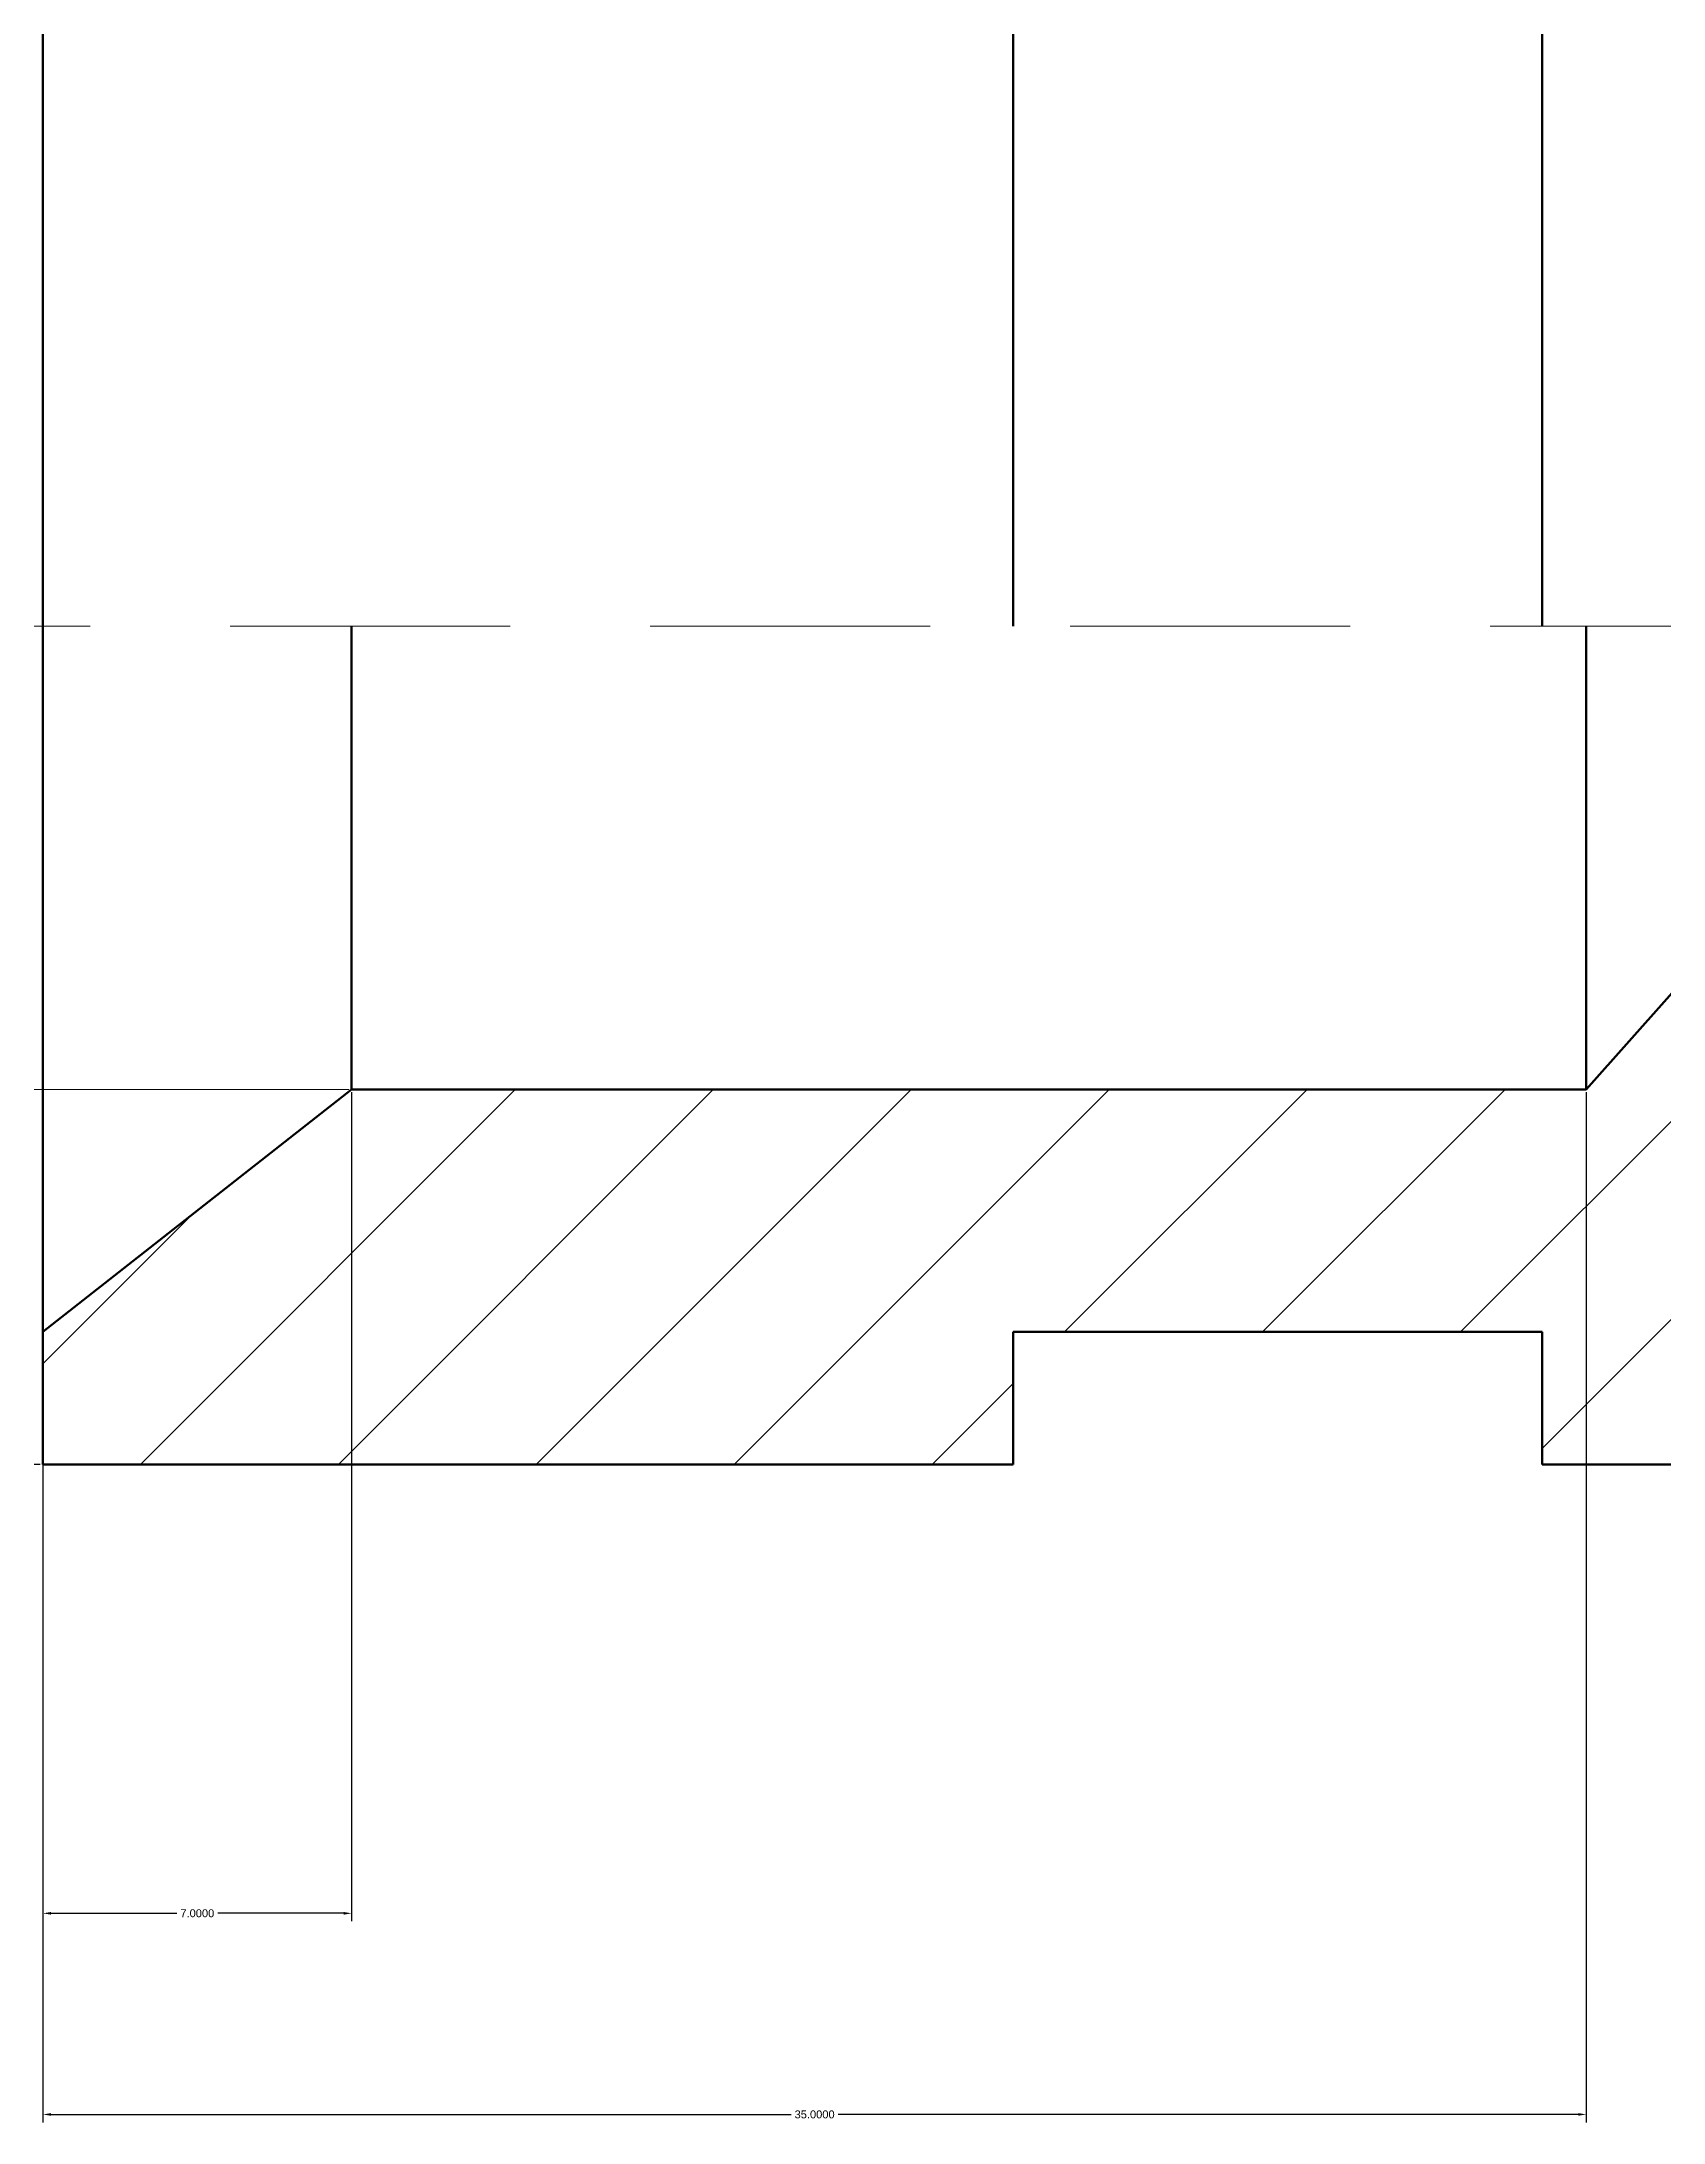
# Model space of a CAD drawing. Header units: millimetres. Extents: x 2902 to 3266, y 1828 to 1917.
# Drawn here: x 3164.29 to 3201.07, y 1842.29 to 1889.46 of the extents above; entities that cross this region are included whole.
import ezdxf

# ---------------------------------------------------------------- set-up
doc = ezdxf.new("R2010")
doc.units = ezdxf.units.MM
doc.linetypes.add('штриховая2', pattern=[9.525, 6.35, -3.175])
doc.linetypes.add('штрихпунктирная2', pattern=[12.7, 6.35, -3.175, 0, -3.175])
doc.styles.get("Standard").update_dxf_attribs({"font": 'arial.ttf'})
doc.dimstyles.get("Standard").update_dxf_attribs({"dimtxt": 0.18, "dimasz": 0.18, "dimexe": 0.18, "dimexo": 0.0625, "dimgap": 0.09, "dimtad": 0, "dimtih": 1, "dimtoh": 1, "dimdec": 4, "dimzin": 0, "dimdsep": 46, "dimtxsty": 'Standard', "dimcen": 0.09, "dimadec": 0, "dimazin": 0, "dimtfac": 1, "dimtdec": 4, "dimtofl": 0, "dimtmove": 0, "dimatfit": 3, "dimfxl": 1, "dimtolj": 1, "dimtzin": 0, "dimarcsym": 0})

# ---------------------------------------------------------------- blocks, each defined once
blk = doc.blocks.new('*D50')
at = {"color": 0, "lineweight": -2, "transparency": 16777216}
for p, q in [((3164.258, 1895.204), (3136.308, 1895.204)), ((3136.488, 1895.024), (3136.488, 1876.391)), ((3136.488, 1857.384), (3136.488, 1876.018)), ((3164.258, 1857.204), (3136.308, 1857.204))]:
    blk.add_line(p, q, dxfattribs=at)
at = {"color": 0, "transparency": 16777216}
for points in [[(3136.458, 1895.024), (3136.518, 1895.024), (3136.488, 1895.204)], [(3136.458, 1857.384), (3136.518, 1857.384), (3136.488, 1857.204)]]:
    blk.add_solid(points, dxfattribs=at)
at = {"layer": 'DEFPOINTS', "color": 0, "transparency": 16777216}
for p in [(3164.321, 1895.204), (3136.488, 1857.204), (3164.321, 1857.204)]:
    blk.add_point(p, dxfattribs=at)
at = {"color": 0, "lineweight": 15, "transparency": 16777216, "insert": (3136.488, 1876.204), "char_height": 0.18, "attachment_point": 5}
blk.add_mtext('\\A1;%%C38.0000', dxfattribs=at)
blk = doc.blocks.new('*D51')
at = {"color": 0, "lineweight": -2, "transparency": 16777216}
for p, q in [((3171.321, 1865.642), (3171.321, 1846.847)), ((3164.321, 1860.142), (3164.321, 1846.847)), ((3164.501, 1847.027), (3167.358, 1847.027)), ((3171.141, 1847.027), (3168.283, 1847.027))]:
    blk.add_line(p, q, dxfattribs=at)
at = {"color": 0, "transparency": 16777216}
for points in [[(3164.501, 1847.057), (3164.501, 1846.997), (3164.321, 1847.027)], [(3171.141, 1847.057), (3171.141, 1846.997), (3171.321, 1847.027)]]:
    blk.add_solid(points, dxfattribs=at)
at = {"layer": 'DEFPOINTS', "color": 0, "transparency": 16777216}
for p in [(3171.321, 1865.704), (3164.321, 1860.204), (3171.321, 1847.027)]:
    blk.add_point(p, dxfattribs=at)
at = {"color": 0, "lineweight": 15, "transparency": 16777216, "insert": (3167.821, 1847.027), "char_height": 0.18, "attachment_point": 5}
blk.add_mtext('\\A1;7.0000', dxfattribs=at)
blk = doc.blocks.new('*D52')
at = {"color": 0, "lineweight": -2, "transparency": 16777216}
for p, q in [((3199.321, 1865.642), (3199.321, 1842.288)), ((3164.321, 1857.142), (3164.321, 1842.288)), ((3164.501, 1842.468), (3181.288, 1842.468)), ((3199.141, 1842.468), (3182.354, 1842.468))]:
    blk.add_line(p, q, dxfattribs=at)
at = {"color": 0, "transparency": 16777216}
for points in [[(3164.501, 1842.498), (3164.501, 1842.438), (3164.321, 1842.468)], [(3199.141, 1842.498), (3199.141, 1842.438), (3199.321, 1842.468)]]:
    blk.add_solid(points, dxfattribs=at)
at = {"layer": 'DEFPOINTS', "color": 0, "transparency": 16777216}
for p in [(3199.321, 1865.704), (3164.321, 1857.204), (3199.321, 1842.468)]:
    blk.add_point(p, dxfattribs=at)
at = {"color": 0, "lineweight": 15, "transparency": 16777216, "insert": (3181.821, 1842.468), "char_height": 0.18, "attachment_point": 5}
blk.add_mtext('\\A1;35.0000', dxfattribs=at)

msp = doc.modelspace()

# ---------------------------------------------------------------- hatches: boundary and pattern name
at = {"linetype": 'штрихпунктирная2'}
h = msp.add_hatch(dxfattribs=at)
h.set_pattern_fill('ANSI31', color=256)
h.set_pattern_definition([(45, (1356.8687, -257.785), (-2.245064, 2.245064), [])])
h.paths.add_polyline_path([(3171.32075, 1865.70448), (3164.32075, 1860.20448), (3164.32075, 1857.20448), (3186.32075, 1857.20448), (3186.32075, 1860.20448), (3198.32075, 1860.20448), (3198.32075, 1857.20448), (3211.32075, 1857.20448), (3211.32075, 1848.20448), (3217.32075, 1848.20448), (3219.32075, 1851.20448), (3226.32075, 1851.20448), (3226.32075, 1858.70448), (3219.32075, 1858.70448), (3219.32075, 1864.20448), (3207.32075, 1864.20448), (3207.32075, 1870.20448), (3203.32075, 1870.20448), (3199.32075, 1865.70448)])

# ---------------------------------------------------------------- linework, layer by layer
at = {"lineweight": 50}
for p, q in [((3164.32075, 1857.20448), (3164.32075, 1895.20448)), ((3186.32075, 1892.20448), (3186.32075, 1876.20448)), ((3198.32075, 1892.20448), (3198.32075, 1876.20448)), ((3171.32075, 1865.70448), (3171.32075, 1876.20448)), ((3199.32075, 1865.70448), (3199.32075, 1876.20448)), ((3203.32075, 1870.20448), (3199.32075, 1865.70448)), ((3164.32075, 1860.20448), (3171.32075, 1865.70448)), ((3171.32075, 1865.70448), (3199.32075, 1865.70448)), ((3164.32075, 1857.20448), (3164.32075, 1860.20448)), ((3186.32075, 1857.20448), (3186.32075, 1860.20448)), ((3186.32075, 1860.20448), (3198.32075, 1860.20448)), ((3198.32075, 1860.20448), (3198.32075, 1857.20448)), ((3164.32075, 1857.20448), (3186.32075, 1857.20448)), ((3198.32075, 1857.20448), (3211.32075, 1857.20448))]:
    msp.add_line(p, q, dxfattribs=at)
at = {"linetype": 'штриховая2', "lineweight": 15}
msp.add_line((3159.0434, 1876.20448), (3231.80647, 1876.20448), dxfattribs=at)
at = {"lineweight": 15}
msp.add_line((3171.25825, 1865.70448), (3152.58135, 1865.70448), dxfattribs=at)

# ---------------------------------------------------------------- dimensions: what is measured, and where the dimension line sits
dim = msp.add_linear_dim(base=(3136.48834, 1857.20448), p1=(3164.32075, 1895.20448), p2=(3164.32075, 1857.20448), angle=90, text='%%C<>', dimstyle='Standard', dxfattribs=at)
dim.commit()
dim.dimension.update_dxf_attribs({"geometry": '*D50', "text_midpoint": (3136.48834, 1876.20448), "dimtype": 160})
for base, p1, p2, picture, middle in [((3171.32075, 1847.0266), (3164.32075, 1860.20448), (3171.32075, 1865.70448), '*D51', (3167.82075, 1847.0266)), ((3199.32075, 1842.4678), (3164.32075, 1857.20448), (3199.32075, 1865.70448), '*D52', (3181.82075, 1842.4678))]:
    dim = msp.add_linear_dim(base=base, p1=p1, p2=p2, dimstyle='Standard', dxfattribs=at)
    dim.commit()
    dim.dimension.update_dxf_attribs({"geometry": picture, "text_midpoint": middle})

doc.saveas('drawing.dxf')
